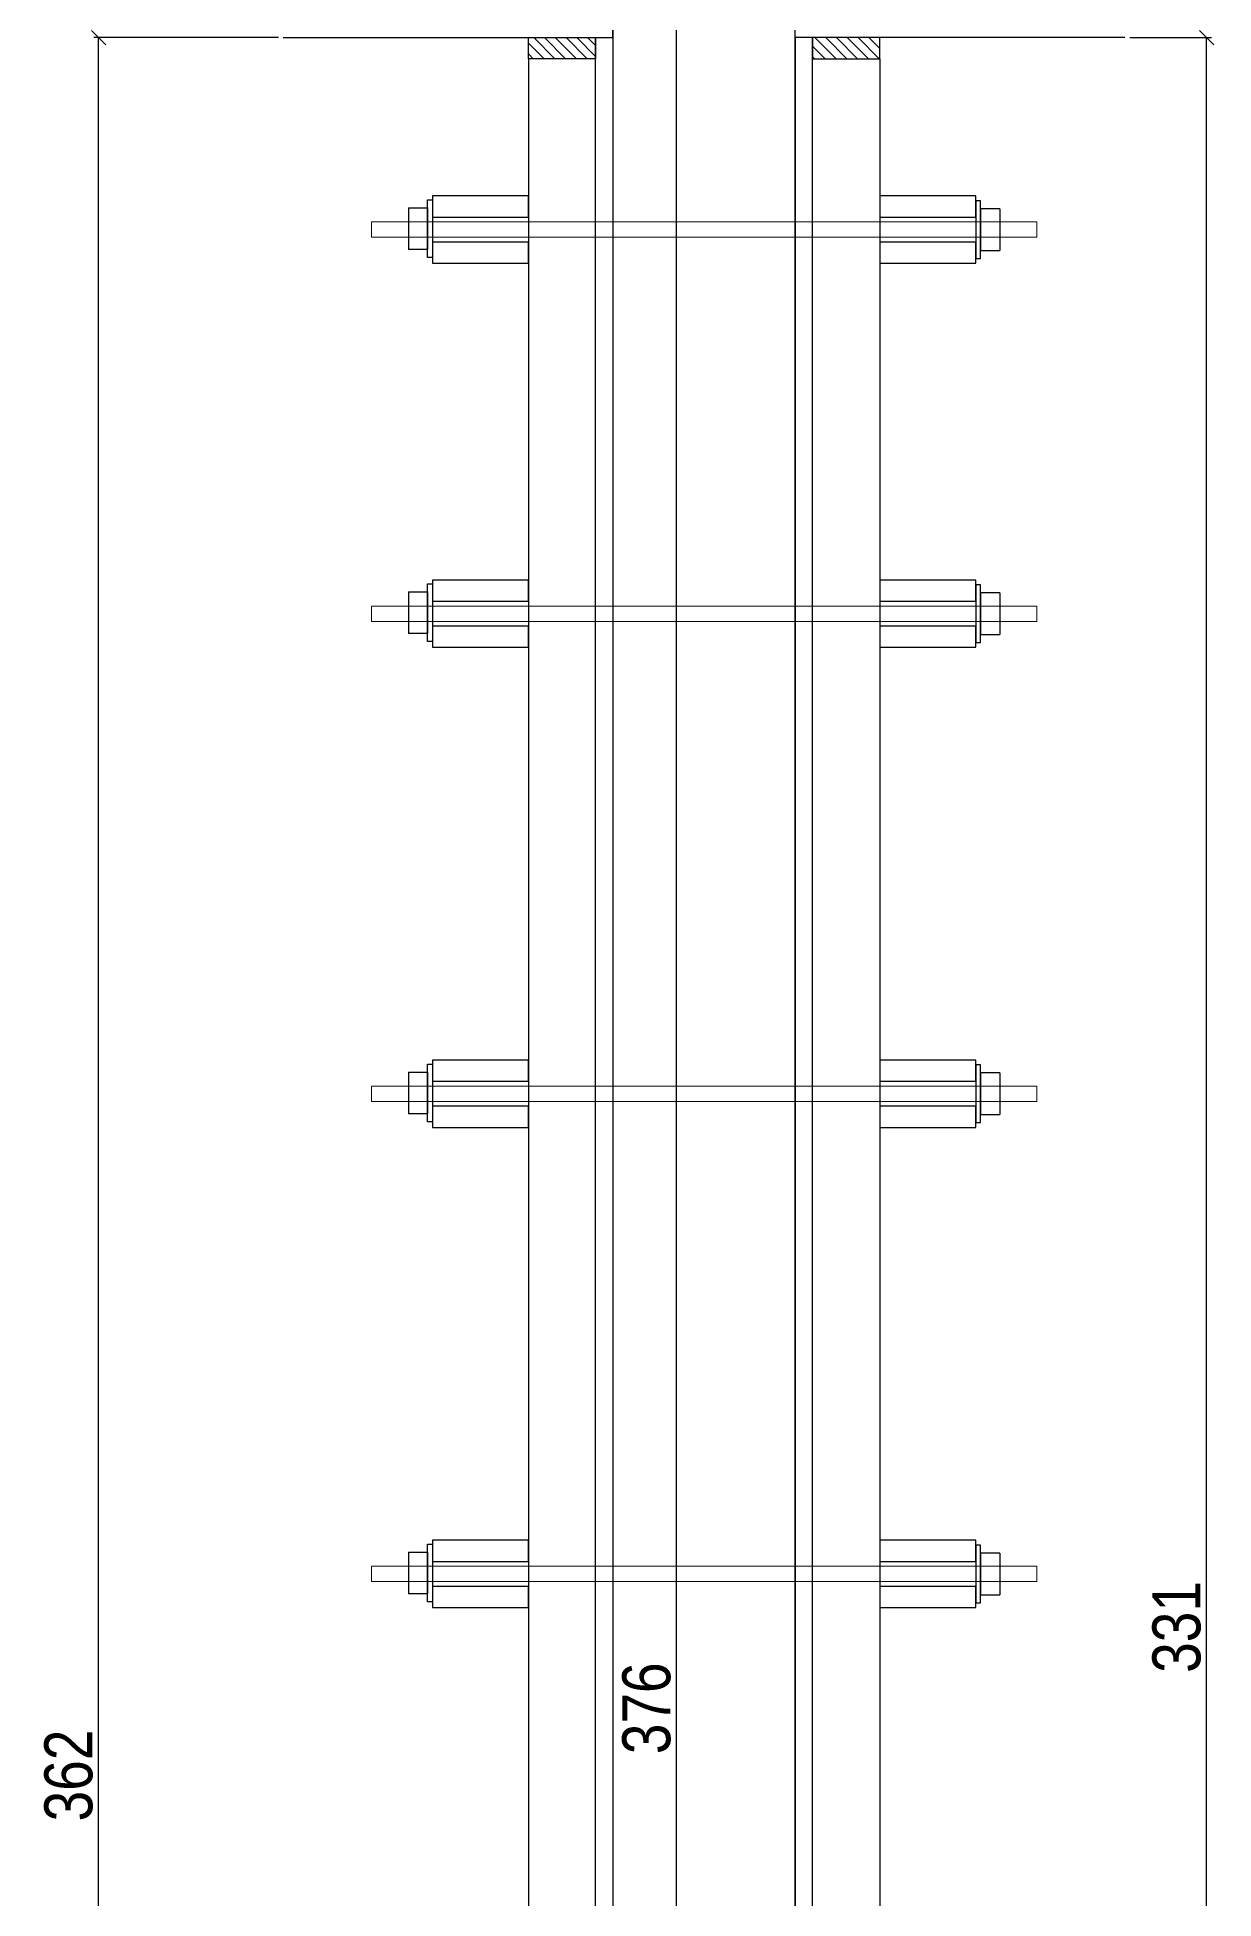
# Model space of a CAD drawing. Extents: x 142292 to 147556, y 149363 to 152785.
# Drawn here: x 142844 to 143089.1, y 150027.7 to 150415.4 of the extents above; entities that cross this region are included whole.
import ezdxf

# ---------------------------------------------------------------- set-up
doc = ezdxf.new("R2010")
doc.units = 0
doc.layers.get('0').update_dxf_attribs({"linetype": 'CONTINUOUS'})
doc.layers.get('DEFPOINTS').update_dxf_attribs({"linetype": 'CONTINUOUS'})
for name, color, linetype in [('1HACHURA MADEIRAS', 1, 'CONTINUOUS'), ('COTA', 241, 'CONTINUOUS'), ('Painéis', 200, 'CONTINUOUS'), ('presilha', 1, 'CONTINUOUS'), ('SARR_2.2x7', 40, 'CONTINUOUS'), ('SARR_3.5x7', 81, 'CONTINUOUS')]:
    doc.layers.add(name, color=color, linetype=linetype)
doc.layers.add('CONCRETO', color=251, linetype='CONTINUOUS', lineweight=25)
doc.layers.add('SCO-___-LAJ', color=2, linetype='CONTINUOUS', lineweight=0)
doc.styles.add('COTA TECNICA 2X', font='techl___.ttf', dxfattribs={"height": 10})
doc.dimstyles.new('SECAO', dxfattribs={"dimscale": 0.333333, "dimtxt": 5, "dimasz": 9, "dimexe": 3, "dimexo": 3, "dimgap": 3, "dimtad": 1, "dimdec": 1, "dimlfac": 0.5, "dimzin": 12, "dimdsep": 46, "dimtxsty": 'COTA TECNICA 2X', "dimblk1": 'OBLIQUE', "dimblk2": 'OBLIQUE', "dimsah": 1, "dimcen": 0.9, "dimclrd": 4, "dimclre": 4, "dimclrt": 240, "dimadec": 1, "dimazin": 3, "dimtfac": 1, "dimtdec": 1, "dimtmove": 0, "dimatfit": 3, "dimfxl": 1, "dimtolj": 1, "dimtzin": 12, "dimarcsym": 0})

# ---------------------------------------------------------------- blocks, each defined once
blk = doc.blocks.new('_Oblique')
at = {"color": 0, "linetype": 'ByBlock', "lineweight": -2}
blk.add_line((-0.5, -0.5), (0.5, 0.5), dxfattribs=at)
blk = doc.blocks.new('*D993')
at = {"layer": 'COTA', "color": 4, "lineweight": -2, "transparency": 16777216}
for p, q in [((142894.24, 150415.35), (142855.78, 150415.35)), ((142856.78, 149691.41), (142856.78, 150415.35)), ((142925.33, 149691.41), (142855.78, 149691.41))]:
    blk.add_line(p, q, dxfattribs=at)
at = {"layer": 'DEFPOINTS', "color": 0, "transparency": 16777216}
for p in [(142856.78, 150415.35), (142895.24, 150415.35), (142926.33, 149691.41)]:
    blk.add_point(p, dxfattribs=at)
at = {"layer": 'COTA', "color": 4, "lineweight": -2, "transparency": 16777216, "xscale": 3, "yscale": 3, "zscale": 3}
for p, rotation in [((142856.78, 150415.35), 90), ((142856.78, 149691.41), 270)]:
    blk.add_blockref('_Oblique', p, dxfattribs=dict(at, rotation=rotation))
at = {"layer": 'COTA', "color": 240, "transparency": 16777216, "insert": (142850.56, 150053.38), "char_height": 10, "attachment_point": 5, "rotation": 90, "style": 'COTA TECNICA 2X'}
blk.add_mtext('\\A1;362', dxfattribs=at)
blk = doc.blocks.new('*D995')
at = {"layer": 'COTA', "color": 4, "lineweight": -2, "transparency": 16777216}
for p, q in [((143071.63, 150415.35), (143088.64, 150415.35)), ((143087.64, 149753.3), (143087.64, 150415.35)), ((143033.02, 149753.3), (143088.64, 149753.3))]:
    blk.add_line(p, q, dxfattribs=at)
at = {"layer": 'DEFPOINTS', "color": 0, "transparency": 16777216}
for p in [(143070.63, 150415.35), (143087.64, 150415.35), (143032.02, 149753.3)]:
    blk.add_point(p, dxfattribs=at)
at = {"layer": 'COTA', "color": 4, "lineweight": -2, "transparency": 16777216, "xscale": 3, "yscale": 3, "zscale": 3}
for p, rotation in [((143087.64, 150415.35), 90), ((143087.64, 149753.3), 270)]:
    blk.add_blockref('_Oblique', p, dxfattribs=dict(at, rotation=rotation))
at = {"layer": 'COTA', "color": 240, "transparency": 16777216, "insert": (143081.42, 150084.32), "char_height": 10, "attachment_point": 5, "rotation": 90, "style": 'COTA TECNICA 2X'}
blk.add_mtext('\\A1;331', dxfattribs=at)
blk = doc.blocks.new('*D998')
at = {"layer": 'COTA', "color": 4, "lineweight": -2, "transparency": 16777216}
for p, q in [((142964.94, 150443.35), (142978.19, 150443.35)), ((142977.19, 149691.41), (142977.19, 150443.35)), ((142964.94, 149691.41), (142978.19, 149691.41))]:
    blk.add_line(p, q, dxfattribs=at)
at = {"layer": 'DEFPOINTS', "color": 0, "transparency": 16777216}
for p in [(142963.94, 150443.35), (142977.19, 150443.35), (142963.94, 149691.41)]:
    blk.add_point(p, dxfattribs=at)
at = {"layer": 'COTA', "color": 4, "lineweight": -2, "transparency": 16777216, "xscale": 3, "yscale": 3, "zscale": 3}
for p, rotation in [((142977.19, 150443.35), 90), ((142977.19, 149691.41), 270)]:
    blk.add_blockref('_Oblique', p, dxfattribs=dict(at, rotation=rotation))
at = {"layer": 'COTA', "color": 240, "transparency": 16777216, "insert": (142970.97, 150067.38), "char_height": 10, "attachment_point": 5, "rotation": 90, "style": 'COTA TECNICA 2X'}
blk.add_mtext('\\A1;376', dxfattribs=at)

msp = doc.modelspace()

# ---------------------------------------------------------------- hatches: boundary and pattern name
at = {"layer": 'SARR_2.2x7'}
h = msp.add_hatch(dxfattribs=at)
h.set_pattern_fill('ANSI31', color=256, scale=0.5, angle=90)
h.set_pattern_definition([(135, (176133.8747, 26898.7779), (-1.122532015, -1.122532015), [])])
h.paths.add_polyline_path([(142960.34, 150415.35), (142960.34, 150410.95), (142946.34, 150410.95), (142946.34, 150415.35)])
h = msp.add_hatch(dxfattribs=at)
h.set_pattern_fill('ANSI31', color=256, scale=0.5, angle=90)
h.set_pattern_definition([(135, (176113.8747, 26898.7779), (-1.122532015, -1.122532015), [])])
h.paths.add_polyline_path([(143005.54, 150415.35), (143005.54, 150410.95), (143019.54, 150410.95), (143019.54, 150415.35)])

# ---------------------------------------------------------------- linework, layer by layer
at = {"layer": '1HACHURA MADEIRAS', "elevation": 0}
for points in [[(142946.34, 150382.37), (142926.34, 150382.37), (142926.34, 150377.97), (142946.34, 150377.97)], [(142946.34, 150372.77), (142926.34, 150372.77), (142926.34, 150368.37), (142946.34, 150368.37)], [(142946.34, 150302.37), (142926.34, 150302.37), (142926.34, 150297.97), (142946.34, 150297.97)], [(142946.34, 150292.77), (142926.34, 150292.77), (142926.34, 150288.37), (142946.34, 150288.37)], [(142946.34, 150202.37), (142926.34, 150202.37), (142926.34, 150197.97), (142946.34, 150197.97)], [(142946.34, 150192.77), (142926.34, 150192.77), (142926.34, 150188.37), (142946.34, 150188.37)], [(142946.34, 150102.37), (142926.34, 150102.37), (142926.34, 150097.97), (142946.34, 150097.97)], [(142946.34, 150092.77), (142926.34, 150092.77), (142926.34, 150088.37), (142946.34, 150088.37)]]:
    msp.add_lwpolyline(points, close=True, dxfattribs=at)
at = {"layer": '1HACHURA MADEIRAS'}
for points in [[(143039.54, 150382.37), (143019.54, 150382.37), (143019.54, 150377.97), (143039.54, 150377.97)], [(143039.54, 150372.77), (143019.54, 150372.77), (143019.54, 150368.37), (143039.54, 150368.37)], [(143039.54, 150302.37), (143019.54, 150302.37), (143019.54, 150297.97), (143039.54, 150297.97)], [(143039.54, 150292.77), (143019.54, 150292.77), (143019.54, 150288.37), (143039.54, 150288.37)], [(143039.54, 150202.37), (143019.54, 150202.37), (143019.54, 150197.97), (143039.54, 150197.97)], [(143039.54, 150192.77), (143019.54, 150192.77), (143019.54, 150188.37), (143039.54, 150188.37)], [(143039.54, 150102.37), (143019.54, 150102.37), (143019.54, 150097.97), (143039.54, 150097.97)], [(143039.54, 150092.77), (143019.54, 150092.77), (143019.54, 150088.37), (143039.54, 150088.37)]]:
    msp.add_lwpolyline(points, close=True, dxfattribs=at)
at = {"layer": 'CONCRETO', "linetype": 'Continuous'}
for p, q in [((142963.94, 150419.35), (142963.94, 149691.41)), ((143001.94, 149753.3), (143001.94, 150419.35))]:
    msp.add_line(p, q, dxfattribs=at)
at = {"layer": 'Painéis', "linetype": 'Continuous'}
for points in [[(142895.24, 150415.35), (142963.94, 150415.35), (142963.94, 150419.35), (142895.24, 150419.35)], [(143070.63, 150415.35), (143001.94, 150415.35), (143001.94, 150419.35), (143070.63, 150419.35)]]:
    msp.add_lwpolyline(points, dxfattribs=at)
at = {"layer": 'Painéis', "linetype": 'Continuous', "elevation": 0}
for points in [[(142960.34, 149691.41), (142960.34, 150415.35), (142963.94, 150415.35), (142963.94, 149691.41)], [(143005.54, 149753.3), (143005.54, 150415.35), (143001.94, 150415.35), (143001.94, 149753.3)]]:
    msp.add_lwpolyline(points, close=True, dxfattribs=at)
at = {"layer": 'presilha'}
for p, q in [((142925.34, 150381.56), (142926.34, 150381.56)), ((142925.34, 150369.56), (142925.34, 150381.56)), ((142926.34, 150381.56), (142926.34, 150369.56)), ((143040.54, 150381.37), (143039.54, 150381.37)), ((143039.54, 150381.37), (143039.54, 150369.37)), ((143040.54, 150369.37), (143040.54, 150381.37)), ((142921.34, 150379.89), (142925.34, 150379.89)), ((142921.34, 150379.89), (142921.34, 150371.22)), ((142925.34, 150379.89), (142925.34, 150371.22)), ((143044.54, 150379.7), (143040.54, 150379.7)), ((143040.54, 150379.7), (143040.54, 150371.03)), ((143044.54, 150379.7), (143044.54, 150371.03)), ((142925.34, 150371.22), (142921.34, 150371.22)), ((142926.34, 150369.56), (142925.34, 150369.56)), ((143039.54, 150369.37), (143040.54, 150369.37)), ((143040.54, 150371.03), (143044.54, 150371.03)), ((142921.34, 150299.89), (142925.34, 150299.89)), ((142921.34, 150299.89), (142921.34, 150291.22)), ((142925.34, 150301.56), (142926.34, 150301.56)), ((142925.34, 150289.56), (142925.34, 150301.56)), ((142925.34, 150299.89), (142925.34, 150291.22)), ((142926.34, 150301.56), (142926.34, 150289.56)), ((143040.54, 150301.37), (143039.54, 150301.37)), ((143039.54, 150301.37), (143039.54, 150289.37)), ((143040.54, 150289.37), (143040.54, 150301.37)), ((143044.54, 150299.7), (143040.54, 150299.7)), ((143040.54, 150299.7), (143040.54, 150291.03)), ((143044.54, 150299.7), (143044.54, 150291.03)), ((142925.34, 150291.22), (142921.34, 150291.22)), ((143040.54, 150291.03), (143044.54, 150291.03)), ((142926.34, 150289.56), (142925.34, 150289.56)), ((143039.54, 150289.37), (143040.54, 150289.37)), ((142921.34, 150199.89), (142925.34, 150199.89)), ((142921.34, 150199.89), (142921.34, 150191.22)), ((142925.34, 150201.56), (142926.34, 150201.56)), ((142925.34, 150189.56), (142925.34, 150201.56)), ((142925.34, 150199.89), (142925.34, 150191.22)), ((142926.34, 150201.56), (142926.34, 150189.56)), ((143040.54, 150201.37), (143039.54, 150201.37)), ((143039.54, 150201.37), (143039.54, 150189.37)), ((143040.54, 150189.37), (143040.54, 150201.37)), ((143044.54, 150199.7), (143040.54, 150199.7)), ((143040.54, 150199.7), (143040.54, 150191.03)), ((143044.54, 150199.7), (143044.54, 150191.03)), ((142925.34, 150191.22), (142921.34, 150191.22)), ((143040.54, 150191.03), (143044.54, 150191.03)), ((142926.34, 150189.56), (142925.34, 150189.56)), ((143039.54, 150189.37), (143040.54, 150189.37)), ((142925.34, 150101.56), (142926.34, 150101.56)), ((142925.34, 150089.56), (142925.34, 150101.56)), ((142926.34, 150101.56), (142926.34, 150089.56)), ((143040.54, 150101.37), (143039.54, 150101.37)), ((143039.54, 150101.37), (143039.54, 150089.37)), ((143040.54, 150089.37), (143040.54, 150101.37)), ((142921.34, 150099.89), (142925.34, 150099.89)), ((142921.34, 150099.89), (142921.34, 150091.22)), ((142925.34, 150099.89), (142925.34, 150091.22)), ((143044.54, 150099.7), (143040.54, 150099.7)), ((143040.54, 150099.7), (143040.54, 150091.03)), ((143044.54, 150099.7), (143044.54, 150091.03)), ((142925.34, 150091.22), (142921.34, 150091.22)), ((142926.34, 150089.56), (142925.34, 150089.56)), ((143039.54, 150089.37), (143040.54, 150089.37)), ((143040.54, 150091.03), (143044.54, 150091.03))]:
    msp.add_line(p, q, dxfattribs=at)
at = {"layer": 'SARR_2.2x7'}
for points in [[(142946.34, 150415.35), (142960.34, 150415.35), (142960.34, 150410.95), (142946.34, 150410.95)], [(143019.54, 150415.35), (143005.54, 150415.35), (143005.54, 150410.95), (143019.54, 150410.95)]]:
    msp.add_lwpolyline(points, close=True, dxfattribs=at)
at = {"layer": 'SARR_3.5x7', "elevation": 0}
for points in [[(142960.34, 150410.95), (142946.34, 150410.95), (142946.34, 149691.41), (142960.34, 149691.41)], [(143005.54, 150410.95), (143019.54, 150410.95), (143019.54, 149753.3), (143005.54, 149753.3)]]:
    msp.add_lwpolyline(points, close=True, dxfattribs=at)
at = {"layer": 'SCO-___-LAJ', "color": 1, "elevation": 0}
for points in [[(142913.63, 150376.96), (143052.24, 150376.96), (143052.24, 150373.76), (142913.63, 150373.76)], [(142913.63, 150296.96), (143052.24, 150296.96), (143052.24, 150293.76), (142913.63, 150293.76)], [(142913.63, 150196.96), (143052.24, 150196.96), (143052.24, 150193.76), (142913.63, 150193.76)], [(142913.63, 150096.96), (143052.24, 150096.96), (143052.24, 150093.76), (142913.63, 150093.76)]]:
    msp.add_lwpolyline(points, close=True, dxfattribs=at)

# ---------------------------------------------------------------- dimensions: what is measured, and where the dimension line sits
at = {"layer": 'COTA'}
for base, p1, p2, picture, middle in [((142977.19, 150443.35), (142963.94, 149691.41), (142963.94, 150443.35), '*D998', (142970.97, 150067.38)), ((142856.78, 150415.35), (142926.33, 149691.41), (142895.24, 150415.35), '*D993', (142850.56, 150053.38)), ((143087.64, 150415.35), (143032.02, 149753.3), (143070.63, 150415.35), '*D995', (143081.42, 150084.32))]:
    dim = msp.add_linear_dim(base=base, p1=p1, p2=p2, angle=90, dimstyle='SECAO', dxfattribs=at)
    dim.commit()
    dim.dimension.update_dxf_attribs({"geometry": picture, "text_midpoint": middle})

doc.saveas('drawing.dxf')
